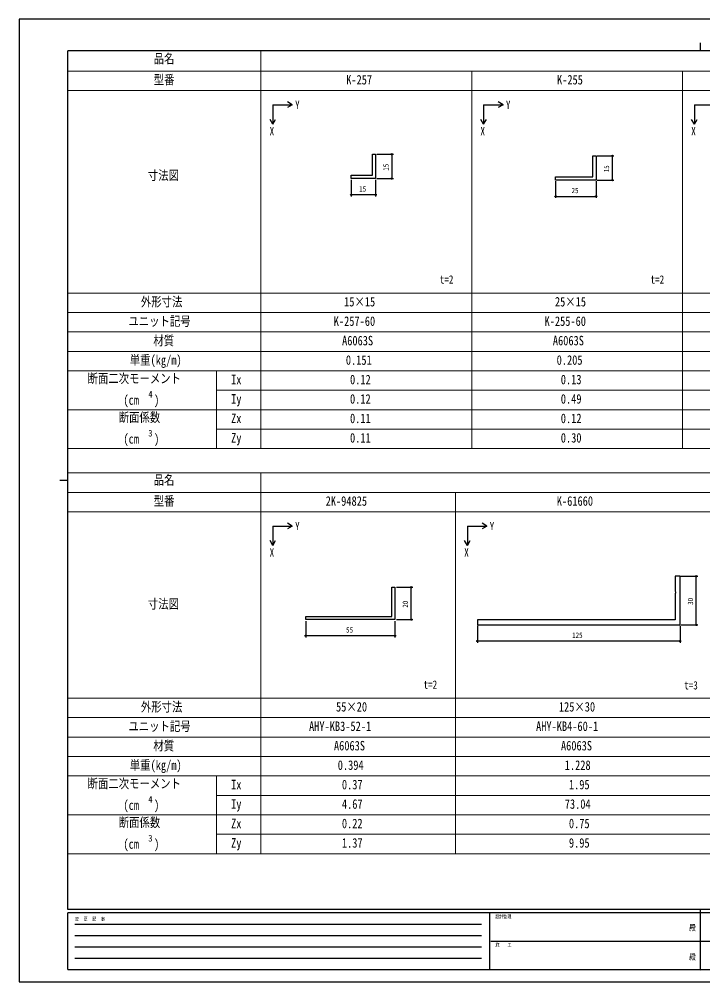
# Model space of a CAD drawing. Units: millimetres on the paper. Extents: x -420 to 420, y -297 to 297.
# Drawn here: x -420 to 1, y -297 to 297 of the extents above; entities that cross this region are included whole.
import ezdxf
from ezdxf.enums import TextEntityAlignment as Align

# ---------------------------------------------------------------- set-up
doc = ezdxf.new("R2010")
doc.units = ezdxf.units.MM
doc.header["$PDMODE"] = 32
doc.header["$PDSIZE"] = 0.5
doc.layers.add('0-1_TABLE1', color=7, linetype='Continuous', lineweight=18)
for name, color, linetype in [('0-2_USER1', 3, 'Continuous'), ('0-3_YKK_11', 7, 'Continuous'), ('0-5_YKK_D', 6, 'Continuous'), ('0-6_YKK_ZWAK', 7, 'Continuous')]:
    doc.layers.add(name, color=color, linetype=linetype)
doc.styles.add('ＭＳ ゴシック', font='')
doc.styles.get('ＭＳ ゴシック').set_extended_font_data('MS Gothic')

msp = doc.modelspace()

# ---------------------------------------------------------------- linework, layer by layer
at = {"layer": '0-1_TABLE1'}
for p, q in [((-271.498, 277), (-271.498, 32)), ((-390.498, 265), (378.502, 265)), ((-141.498, 265), (-141.498, 32)), ((-11.498, 265), (-11.498, 32)), ((-390.498, 253), (378.502, 253)), ((-390.498, 128), (378.502, 128)), ((-390.498, 116), (378.502, 116)), ((-390.498, 104), (378.502, 104)), ((-390.498, 92), (378.502, 92)), ((-390.498, 80), (378.502, 80)), ((-298.831, 80), (-298.831, 32)), ((-298.831, 68), (378.502, 68)), ((-390.498, 56), (378.502, 56)), ((-298.831, 44), (378.502, 44)), ((-390.498, 32), (378.502, 32)), ((-390.498, 17), (378.502, 17)), ((-271.498, 17), (-271.498, -218)), ((-390.498, 5), (378.502, 5)), ((-151.498, 5), (-151.498, -218)), ((-390.498, -7), (378.502, -7)), ((-390.498, -122), (378.502, -122)), ((-390.498, -134), (378.502, -134)), ((-390.498, -146), (378.502, -146)), ((-390.498, -158), (378.502, -158)), ((-390.498, -170), (378.502, -170)), ((-298.831, -170), (-298.831, -218)), ((-298.831, -182), (378.502, -182)), ((-390.498, -194), (378.502, -194)), ((-298.831, -206), (378.502, -206)), ((-390.498, -218), (378.502, -218))]:
    msp.add_line(p, q, dxfattribs=at)
at = {"layer": '0-2_USER1'}
for p, q in [((-264.118, 244.226), (-252.118, 244.226)), ((-264.118, 244.226), (-264.118, 232.226)), ((-252.118, 244.226), (-255.118, 245.959)), ((-252.118, 244.226), (-255.118, 242.494)), ((-134.118, 244.226), (-122.118, 244.226)), ((-134.118, 244.226), (-134.118, 232.226)), ((-122.118, 244.226), (-125.118, 245.959)), ((-122.118, 244.226), (-125.118, 242.494)), ((-4.118, 244.226), (7.882, 244.226)), ((-4.118, 244.226), (-4.118, 232.226)), ((-264.118, 232.226), (-265.85, 235.226)), ((-264.118, 232.226), (-262.386, 235.226)), ((-134.118, 232.226), (-135.85, 235.226)), ((-134.118, 232.226), (-132.386, 235.226)), ((-4.118, 232.226), (-5.85, 235.226)), ((-4.118, 232.226), (-2.386, 235.226)), ((-264.118, -15.774), (-252.118, -15.774)), ((-264.118, -15.774), (-264.118, -27.774)), ((-252.118, -15.774), (-255.118, -14.041)), ((-252.118, -15.774), (-255.118, -17.506)), ((-144.118, -15.774), (-132.118, -15.774)), ((-144.118, -15.774), (-144.118, -27.774)), ((-132.118, -15.774), (-135.118, -14.041)), ((-132.118, -15.774), (-135.118, -17.506)), ((-264.118, -27.774), (-265.85, -24.774)), ((-264.118, -27.774), (-262.386, -24.774)), ((-144.118, -27.774), (-145.85, -24.774)), ((-144.118, -27.774), (-142.386, -24.774))]:
    msp.add_line(p, q, dxfattribs=at)
at = {"layer": '0-3_YKK_11'}
for points in [[(-200.745, 198.681), (-215.745, 198.681), (-215.745, 200.681), (-202.745, 200.681), (-202.745, 213.681), (-200.745, 213.681)], [(-64.742, 197.688), (-89.742, 197.688), (-89.742, 199.688), (-66.742, 199.688), (-66.742, 212.688), (-64.742, 212.688)], [(-137.953, -76.748), (-12.953, -76.748), (-12.953, -46.748), (-15.953, -46.748), (-15.953, -56.007), (-15.766, -56.285), (-15.766, -57.212), (-15.953, -57.49), (-15.953, -73.748), (-137.953, -73.748)], [(-188.8, -73.505), (-243.8, -73.505), (-243.8, -71.505), (-190.8, -71.505), (-190.8, -53.505), (-188.8, -53.505)]]:
    msp.add_lwpolyline(points, close=True, dxfattribs=at)
at = {"layer": '0-5_YKK_D'}
for p, q in [((-200.045, 213.681), (-189.745, 213.681)), ((-190.745, 213.681), (-190.745, 198.681)), ((-64.042, 212.688), (-53.742, 212.688)), ((-54.742, 197.688), (-54.742, 212.688)), ((-215.745, 197.981), (-215.745, 187.681)), ((-200.745, 197.981), (-200.745, 187.681)), ((-200.045, 198.681), (-189.745, 198.681)), ((-89.742, 196.988), (-89.742, 186.688)), ((-64.742, 196.988), (-64.742, 186.688)), ((-64.042, 197.688), (-53.742, 197.688)), ((-200.745, 188.681), (-215.745, 188.681)), ((-89.742, 187.688), (-64.742, 187.688)), ((-12.603, -46.748), (-1.953, -46.748)), ((-2.953, -76.748), (-2.953, -46.748)), ((-187.8, -53.505), (-177.8, -53.505)), ((-178.8, -73.505), (-178.8, -53.505)), ((-243.8, -74.505), (-243.8, -84.505)), ((-188.8, -74.505), (-188.8, -84.505)), ((-187.8, -73.505), (-177.8, -73.505)), ((-12.253, -76.748), (-1.953, -76.748)), ((-137.953, -77.448), (-137.953, -87.748)), ((-12.953, -77.448), (-12.953, -87.748)), ((-188.8, -83.505), (-243.8, -83.505)), ((-12.953, -86.748), (-137.953, -86.748))]:
    msp.add_line(p, q, dxfattribs=at)
for centre in [(-190.745, 213.681), (-54.742, 212.688), (-190.745, 198.681), (-54.742, 197.688), (-215.745, 188.681), (-200.745, 188.681), (-89.742, 187.688), (-64.742, 187.688), (-2.953, -46.748), (-178.8, -53.505), (-178.8, -73.505), (-2.953, -76.748), (-243.8, -83.505), (-188.8, -83.505), (-137.953, -86.748), (-12.953, -86.748)]:
    msp.add_circle(centre, 0.425, dxfattribs=at)
at = {"layer": '0-6_YKK_ZWAK'}
for p, q in [((-0.498, 282.5), (-0.498, 277.5)), ((389.502, 277.5), (-390.498, 277.5)), ((-390.498, -252.5), (-390.498, 277.5)), ((-395.498, 12.5), (-390.498, 12.5)), ((389.502, -252.5), (-390.498, -252.5)), ((-130.498, -254.5), (-390.498, -254.5)), ((-390.498, -289.5), (-390.498, -254.5)), ((-130.498, -254.5), (-130.498, -289.5)), ((-0.498, -254.5), (-130.498, -254.5)), ((-0.498, -252.5), (-0.498, -289.5)), ((129.502, -254.5), (-0.498, -254.5)), ((-386.248, -261.5), (-135.498, -261.5)), ((-386.248, -268.5), (-135.498, -268.5)), ((-129.748, -272), (-0.498, -272)), ((-0.498, -272), (129.502, -272)), ((-386.248, -275.5), (-135.498, -275.5)), ((-386.248, -282.5), (-135.498, -282.5)), ((-390.498, -289.5), (-130.498, -289.5)), ((-130.498, -289.5), (-0.498, -289.5)), ((-0.498, -289.5), (129.502, -289.5))]:
    msp.add_line(p, q, dxfattribs=at)
msp.add_lwpolyline([(-420.5, -297), (420.5, -297), (420.5, 297), (-420.5, 297)], close=True, dxfattribs=at)
msp.add_point((-0.498, -289.5), dxfattribs=at)

# ---------------------------------------------------------------- texts
at = {"layer": '0-1_TABLE1', "style": 'ＭＳ ゴシック', "width": 0.8}
for s, height, p in [('品名', 5.865, (-337.611, 268)), ('型番', 5.865, (-337.575, 255)), ('K-257', 5.865, (-218.871, 255)), ('K-255', 5.865, (-88.871, 255)), ('寸法図', 5.865, (-341.201, 196)), ('t=2', 5.132, (-161.162, 132.28)), ('t=2', 5.132, (-31.162, 132.28)), ('外形寸法', 5.865, (-345.505, 118)), ('15×15', 5.865, (-220.151, 118)), ('25×15', 5.865, (-90.151, 118)), ('ユニット記号', 5.865, (-353.185, 106)), ('K-257-60', 5.865, (-226.551, 106)), ('K-255-60', 5.865, (-96.551, 106)), ('材質', 5.865, (-337.825, 94)), ('A6063S', 5.865, (-221.431, 94)), ('A6063S', 5.865, (-91.431, 94)), ('単重(㎏/m)', 5.865, (-352.331, 82)), ('0.151', 5.865, (-219.085, 82)), ('0.205', 5.865, (-89.085, 82)), ('断面二次モーメント', 5.865, (-378.371, 70.667)), ('Ix', 5.865, (-289.858, 70)), ('0.12', 5.865, (-216.525, 70)), ('0.13', 5.865, (-86.525, 70)), ('(cm', 5.865, (-356.27, 57.333)), ('4', 4.106, (-340.91, 62.267)), (')', 5.865, (-337.326, 57.333)), ('Iy', 5.865, (-289.858, 58)), ('0.12', 5.865, (-216.525, 58)), ('0.49', 5.865, (-86.525, 58)), ('断面係数', 5.865, (-359.171, 46.667)), ('Zx', 5.865, (-289.858, 46)), ('0.11', 5.865, (-216.525, 46)), ('0.12', 5.865, (-86.525, 46)), ('(cm', 5.865, (-356.27, 33.333)), ('3', 4.106, (-340.91, 38.267)), (')', 5.865, (-337.326, 33.333)), ('Zy', 5.865, (-289.858, 34)), ('0.11', 5.865, (-216.525, 34)), ('0.30', 5.865, (-86.525, 34)), ('品名', 5.865, (-337.611, 8)), ('型番', 5.865, (-337.575, -5)), ('2K-94825', 5.865, (-231.551, -5)), ('K-61660', 5.865, (-88.991, -5)), ('寸法図', 5.865, (-341.201, -68.5)), ('t=2', 5.132, (-171.162, -117.72)), ('t=3', 5.132, (-10.416, -118.151)), ('外形寸法', 5.865, (-345.505, -132)), ('55×20', 5.865, (-225.151, -132)), ('125×30', 5.865, (-87.711, -132)), ('ユニット記号', 5.865, (-353.185, -144)), ('AHY-KB3-52-1', 5.865, (-241.791, -144)), ('AHY-KB4-60-1', 5.865, (-101.791, -144)), ('材質', 5.865, (-337.825, -156)), ('A6063S', 5.865, (-226.431, -156)), ('A6063S', 5.865, (-86.431, -156)), ('単重(㎏/m)', 5.865, (-352.331, -168)), ('0.394', 5.865, (-224.085, -168)), ('1.228', 5.865, (-84.085, -168)), ('断面二次モーメント', 5.865, (-378.371, -179.333)), ('Ix', 5.865, (-289.858, -180)), ('0.37', 5.865, (-221.525, -180)), ('1.95', 5.865, (-81.525, -180)), ('4', 4.106, (-340.91, -187.733)), ('(cm', 5.865, (-356.27, -192.667)), (')', 5.865, (-337.326, -192.667)), ('Iy', 5.865, (-289.858, -192)), ('4.67', 5.865, (-221.525, -192)), ('73.04', 5.865, (-84.085, -192)), ('断面係数', 5.865, (-359.171, -203.333)), ('Zx', 5.865, (-289.858, -204)), ('0.22', 5.865, (-221.525, -204)), ('0.75', 5.865, (-81.525, -204)), ('3', 4.106, (-340.91, -211.733)), ('(cm', 5.865, (-356.27, -216.667)), (')', 5.865, (-337.326, -216.667)), ('Zy', 5.865, (-289.858, -216)), ('1.37', 5.865, (-221.525, -216)), ('9.95', 5.865, (-81.525, -216))]:
    msp.add_text(s, height=height, dxfattribs=at).set_placement(p, align=Align.BOTTOM_LEFT)
at = {"layer": '0-2_USER1', "style": 'ＭＳ ゴシック', "width": 0.8}
for s, p in [('Y', (-250.379, 240.162)), ('Y', (-120.379, 240.162)), ('X', (-266.092, 223.847)), ('X', (-136.092, 223.847)), ('X', (-6.092, 223.847)), ('Y', (-250.379, -19.838)), ('Y', (-130.379, -19.838)), ('X', (-266.092, -36.153)), ('X', (-146.092, -36.153))]:
    msp.add_text(s, height=5.132, dxfattribs=at).set_placement(p, align=Align.BOTTOM_LEFT)
at = {"layer": '0-5_YKK_D', "style": 'ＭＳ ゴシック', "width": 0.8}
for s, p in [('15', (-191.745, 203.541)), ('15', (-55.742, 202.548)), ('20', (-179.8, -66.145)), ('30', (-3.953, -64.388))]:
    msp.add_text(s, height=3.299, rotation=90, dxfattribs=at).set_placement(p, align=Align.BOTTOM_LEFT)
for s, p in [('15', (-210.885, 189.681)), ('25', (-79.882, 188.688)), ('55', (-218.94, -82.505)), ('125', (-79.533, -85.748))]:
    msp.add_text(s, height=3.299, dxfattribs=at).set_placement(p, align=Align.BOTTOM_LEFT)
at = {"layer": '0-6_YKK_ZWAK', "style": 'ＭＳ ゴシック', "width": 0.8}
for s, height, p in [('設計監理', 2.199, (-126.831, -258.5)), ('変  更  記  事', 2.199, (-386.131, -260)), ('殿', 3.666, (-7.367, -266.583)), ('施\u3000\u3000工', 2.199, (-126.831, -276)), ('殿', 3.666, (-7.367, -284.583))]:
    msp.add_text(s, height=height, dxfattribs=at).set_placement(p, align=Align.BOTTOM_LEFT)

doc.saveas('drawing.dxf')
